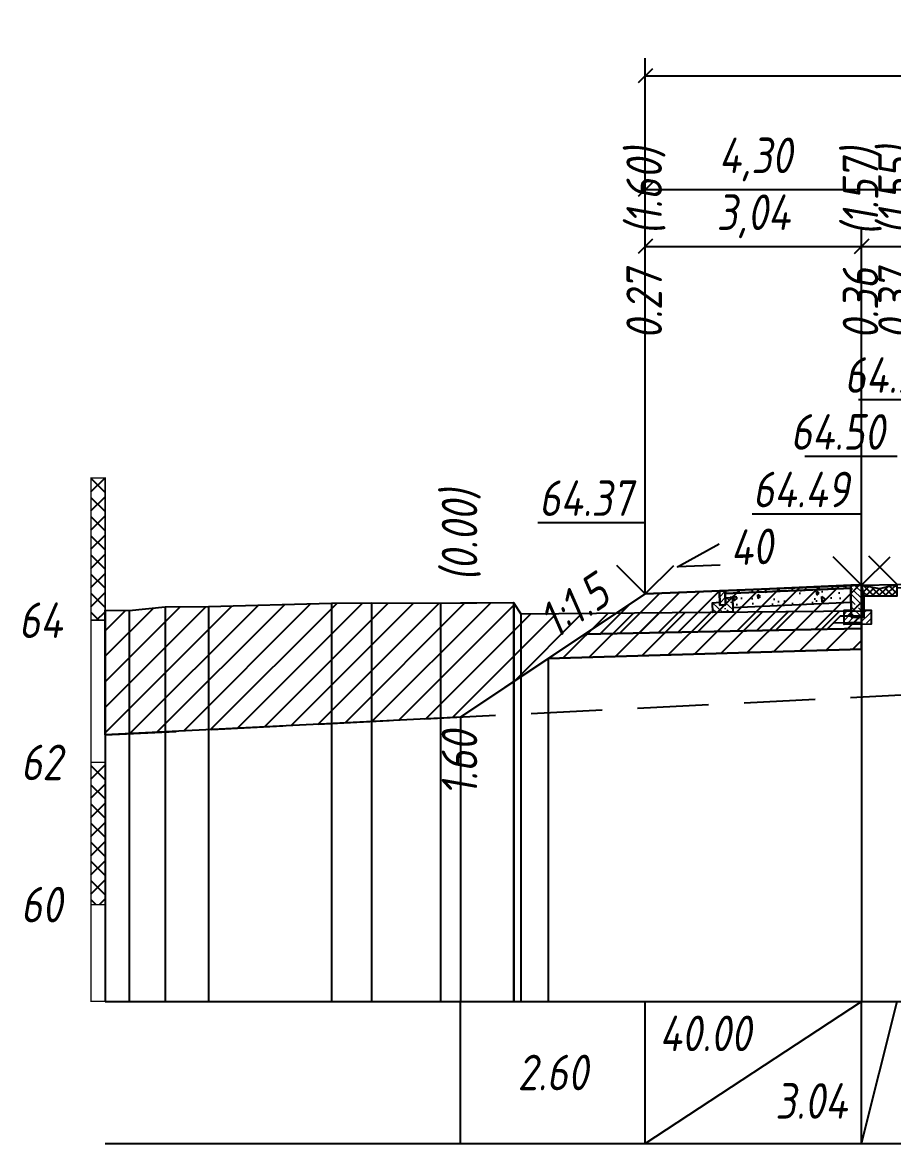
# Model space of a CAD drawing. Extents: x -717 to 1451, y -133302 to 233.
# Drawn here: x -278 to -216.7, y -127036.6 to -126957.7 of the extents above; entities that cross this region are included whole.
import ezdxf
from ezdxf.enums import TextEntityAlignment as Align

# ---------------------------------------------------------------- set-up
doc = ezdxf.new("R2010")
doc.units = 0
doc.linetypes.add('штриховая', pattern=[0.75, 0.5, -0.25])
for name, color, linetype in [('Интерполированный поперечник', 2, 'Continuous'), ('КОД_399', 252, 'Continuous'), ('Код_514', 1, 'Continuous'), ('Контур_0', 7, 'Continuous'), ('Контур_2521', 7, 'Continuous'), ('Контур_2564', 7, 'Continuous'), ('Контур_2660', 7, 'Continuous'), ('Контур_2665', 7, 'Continuous'), ('Контур_400', 7, 'Continuous'), ('Контур_508', 7, 'Continuous'), ('Контур_512', 7, 'Continuous'), ('Контур_513', 7, 'Continuous'), ('Контур_818', 7, 'Continuous'), ('Красный поперечник', 1, 'Continuous'), ('Линейка абсолютных высот', 7, 'Continuous'), ('Объём_2501', 7, 'Continuous'), ('Объём_2564', 7, 'Continuous'), ('Объём_2650', 7, 'Continuous'), ('Объём_2660', 7, 'Continuous'), ('Объём_2661', 7, 'Continuous'), ('Объём_2665', 7, 'Continuous'), ('Объём_2666', 7, 'Continuous'), ('Объём_2667', 7, 'Continuous'), ('Объём_2668', 7, 'Continuous'), ('Объём_2669', 7, 'Continuous'), ('Объём_2675', 7, 'Continuous'), ('Откосы', 7, 'Continuous'), ('Отметки покрытия', 7, 'Continuous'), ('Рабочие отметки', 7, 'Continuous'), ('Рабочие отметки доп.', 7, 'Continuous'), ('Слои выравнивания', 7, 'Continuous'), ('Таблица', 7, 'Continuous'), ('Уклоны проезжей части', 7, 'Continuous'), ('Черный поперечник', 3, 'Continuous')]:
    doc.layers.add(name, color=color, linetype=linetype)
for name, color, linetype, true_color in [('Контур_2540', 2, 'Continuous', 0xffff00), ('Контур_2560', 2, 'Continuous', 0xffff00), ('Контур_2561', 7, 'Continuous', 0xff8040), ('Контур_2562', 3, 'Continuous', 0x00ff00), ('Контур_2563', 7, 'Continuous', 0xff8000), ('Контур_2570', 7, 'Continuous', 0x80ff00), ('Контур_2736', 4, 'Continuous', 0x00ffff), ('Контур_2737', 4, 'Continuous', 0x00ffff), ('Контур_2738', 4, 'Continuous', 0x00ffff), ('Контур_2739', 4, 'Continuous', 0x00ffff), ('Контур_2741', 4, 'Continuous', 0x00ffff), ('Контур_2742', 4, 'Continuous', 0x00ffff), ('Контур_2743', 4, 'Continuous', 0x00ffff), ('Контур_2744', 7, 'Continuous', 0xa4ffff), ('Контур_2745', 7, 'Continuous', 0xa4ffff), ('Контур_2747', 4, 'Continuous', 0x00ffff), ('Контур_2748', 4, 'Continuous', 0x00ffff), ('Контур_2749', 4, 'Continuous', 0x00ffff), ('Контур_2750', 4, 'Continuous', 0x00ffff), ('Контур_2751', 4, 'Continuous', 0x00ffff), ('Контур_2752', 4, 'Continuous', 0x00ffff), ('Контур_2760', 7, 'Continuous', 0x323232), ('Контур_402', 7, 'Continuous', 0xff6464), ('Контур_703', 4, 'Continuous', 0x00ffff), ('Контур_705', 4, 'Continuous', 0x00ffff), ('Контур_707', 4, 'Continuous', 0x00ffff), ('Контур_720', 131, 'Continuous', 0xaaffff), ('Объём_2520', 7, 'Continuous', 0x80ffff), ('Объём_2540', 2, 'Continuous', 0xffff00), ('Объём_2560', 2, 'Continuous', 0xffff00), ('Объём_2561', 7, 'Continuous', 0xff8040), ('Объём_2562', 3, 'Continuous', 0x00ff00), ('Объём_2563', 7, 'Continuous', 0xff8000), ('Объём_2600', 7, 'Continuous', 0x808000)]:
    doc.layers.add(name, color=color, linetype=linetype, true_color=true_color)
doc.styles.get("Standard").update_dxf_attribs({"font": 'txt', "height": 2.5})
doc.styles.add('М', font='romand.shx', dxfattribs={"width": 0.8, "oblique": 10, "height": 2.5})
doc.dimstyles.new('ISO-25', dxfattribs={"dimtxt": 2.5, "dimasz": 2.5, "dimexe": 1.25, "dimexo": 0.625, "dimtad": 1, "dimtxsty": 'Standard', "dimcen": 2.5, "dimadec": 0, "dimazin": 0, "dimtfac": 1, "dimtmove": 0, "dimatfit": 3, "dimfxl": 1, "dimarcsym": 0})
pattern_1 = [(45.00000125, (-352.1342, 31.4284), (-0.6735192404, 0.673519211), []), (135.0000003, (-352.1342, 31.4284), (-0.673519222, -0.67351923), [])]

# ---------------------------------------------------------------- blocks, each defined once
blk = doc.blocks.new('_Oblique')
at = {"color": 0, "linetype": 'ByBlock', "lineweight": -2}
blk.add_line((-0.5, -0.5), (0.5, 0.5), dxfattribs=at)
blk = doc.blocks.new('*D2689')
at = {"color": 0, "lineweight": -2, "transparency": 16777216}
for p, q in [((-234.145, -126997.35), (-234.145, -126972.226)), ((-218.931, -126996.741), (-218.931, -126972.226)), ((-234.145, -126973.476), (-218.931, -126973.476))]:
    blk.add_line(p, q, dxfattribs=at)
at = {"layer": 'Defpoints', "color": 0, "transparency": 16777216}
for p in [(-218.931, -126973.476), (-218.931, -126997.366), (-234.145, -126997.975)]:
    blk.add_point(p, dxfattribs=at)
at = {"color": 0, "lineweight": -2, "transparency": 16777216, "rotation": 180}
blk.add_blockref('_Oblique', (-234.145, -126973.476), dxfattribs=at)
at = {"color": 0, "lineweight": -2, "transparency": 16777216}
blk.add_blockref('_Oblique', (-218.931, -126973.476), dxfattribs=at)
at = {"color": 0, "transparency": 16777216, "insert": (-226.538, -126971.363), "char_height": 2.5, "width": 9.58333, "attachment_point": 5, "style": 'М'}
blk.add_mtext('3,04', dxfattribs=at)
blk = doc.blocks.new('*D2691')
at = {"color": 0, "lineweight": -2, "transparency": 16777216}
for p, q in [((-218.931, -126996.741), (-218.931, -126972.226)), ((-212.645, -126996.616), (-212.645, -126972.226)), ((-218.931, -126973.476), (-212.645, -126973.476)), ((-212.645, -126973.476), (-202.881, -126973.476))]:
    blk.add_line(p, q, dxfattribs=at)
at = {"layer": 'Defpoints', "color": 0, "transparency": 16777216}
for p in [(-212.645, -126973.476), (-218.931, -126997.366), (-212.645, -126997.241)]:
    blk.add_point(p, dxfattribs=at)
at = {"color": 0, "lineweight": -2, "transparency": 16777216, "rotation": 180}
blk.add_blockref('_Oblique', (-218.931, -126973.476), dxfattribs=at)
at = {"color": 0, "lineweight": -2, "transparency": 16777216}
blk.add_blockref('_Oblique', (-212.645, -126973.476), dxfattribs=at)
at = {"color": 0, "transparency": 16777216, "insert": (-206.432, -126971.363), "char_height": 2.5, "width": 9.16667, "attachment_point": 5, "style": 'М'}
blk.add_mtext('1,26', dxfattribs=at)
blk = doc.blocks.new('*D2694')
at = {"color": 0, "lineweight": -2, "transparency": 16777216}
for p, q in [((-234.145, -126997.35), (-234.145, -126968.226)), ((-212.645, -126996.616), (-212.645, -126968.226)), ((-234.145, -126969.476), (-212.645, -126969.476))]:
    blk.add_line(p, q, dxfattribs=at)
at = {"layer": 'Defpoints', "color": 0, "transparency": 16777216}
for p in [(-212.645, -126969.476), (-212.645, -126997.241), (-234.145, -126997.975)]:
    blk.add_point(p, dxfattribs=at)
at = {"color": 0, "lineweight": -2, "transparency": 16777216, "rotation": 180}
blk.add_blockref('_Oblique', (-234.145, -126969.476), dxfattribs=at)
at = {"color": 0, "lineweight": -2, "transparency": 16777216}
blk.add_blockref('_Oblique', (-212.645, -126969.476), dxfattribs=at)
at = {"color": 0, "transparency": 16777216, "insert": (-226.381, -126967.363), "char_height": 2.5, "width": 9.58333, "attachment_point": 5, "style": 'М'}
blk.add_mtext('4,30', dxfattribs=at)
blk = doc.blocks.new('*D2695')
at = {"color": 0, "lineweight": -2, "transparency": 16777216}
for p, q in [((-234.145, -126997.35), (-234.145, -126960.226)), ((-106.73, -126997.346), (-106.73, -126960.226)), ((-234.145, -126961.476), (-106.73, -126961.476))]:
    blk.add_line(p, q, dxfattribs=at)
at = {"layer": 'Defpoints', "color": 0, "transparency": 16777216}
for p in [(-106.73, -126961.476), (-234.145, -126997.975), (-106.73, -126997.971)]:
    blk.add_point(p, dxfattribs=at)
at = {"color": 0, "lineweight": -2, "transparency": 16777216, "rotation": 180}
blk.add_blockref('_Oblique', (-234.145, -126961.476), dxfattribs=at)
at = {"color": 0, "lineweight": -2, "transparency": 16777216}
blk.add_blockref('_Oblique', (-106.73, -126961.476), dxfattribs=at)
at = {"color": 0, "transparency": 16777216, "insert": (-170.438, -126959.363), "char_height": 2.5, "width": 12.5, "attachment_point": 5, "style": 'М'}
blk.add_mtext('25,48', dxfattribs=at)
blk = doc.blocks.new('Тротуар1')
at = {"linetype": 'Continuous', "lineweight": 13}
h = blk.add_hatch(dxfattribs=at)
h.set_pattern_fill('ANSI35', scale=5, angle=90)
h.set_pattern_definition([(135, (-1541.6927, -4801.9416), (-0.88388348, -0.88388348), []), (135, (-1541.6927, -4801.0577), (-0.88388348, -0.88388348), [1.5625, -0.3125, 0, -0.3125])])
h.paths.add_polyline_path([(-16.72, -1.24), (-17.72, -1.24), (-17.72, -2.24), (-18.52, -2.24), (-18.52, -1.85), (-19.52, -1.89), (-19.52, -3.24), (-16.72, -3.24)])
h = blk.add_hatch(dxfattribs=at)
h.set_pattern_fill('ANSI35', scale=5)
h.set_pattern_definition([(45, (-1541.6927, -4800.4416), (-0.88388348, 0.88388348), []), (45, (-1540.8088, -4800.4416), (-0.88388348, 0.88388348), [1.5625, -0.3125, 0, -0.3125])])
h.paths.add_polyline_path([(-17.72, -0.24), (-18.52, -0.24), (-18.52, -2.24), (-17.72, -2.24)])
at = {"linetype": 'Continuous'}
h = blk.add_hatch(dxfattribs=at)
h.set_pattern_fill('ANSI31', color=256, scale=15, angle=45, style=0)
h.set_pattern_definition([(90, (-1932.1888, -4954.235), (-1.875, 3e-16), [])])
h.paths.add_polyline_path([(0, 0), (-17.72, -0.24), (-17.71, -0.63), (-11.04, -0.58), (0, -0.4)])
at = {"layer": 'КОД_399'}
h = blk.add_hatch(dxfattribs=at)
h.set_pattern_fill('AR-CONC', scale=0.7, angle=45, style=0)
h.set_pattern_definition([(95, (-1932.189, -4954.235), (3.860864, 3.2396496), [0.525, -5.775]), (40, (-1932.189, -4954.235), (-4.409945, 3.036377), [0.42, -4.62]), (145.45144, (-1931.867, -4953.965), (-0.549081, 6.2760265), [0.4461813, -4.907995]), (91.1842, (-1933.179, -4953.245), (6.101854, 4.4632964), [0.7875, -8.6625]), (141.63564, (-1932.67, -4952.873), (-0.1953, 9.447982), [0.669272, -7.361996]), (36.18416, (-1933.179, -4953.245), (-0.1953, 9.447982), [0.63, -6.93]), (66, (-1932.4363, -4952.9975), (4.947401, 0.9616773), [0.525, -5.775]), (11, (-1932.4363, -4952.9975), (-2.38496, 4.793659), [0.42, -4.62]), (116.45144, (-1932.024, -4952.9174), (2.562441, 5.7553363), [0.4461813, -4.907995]), (82.5, (-1932.1888, -4954.235), (-1.5875523, 1.7079287), [0, -4.564, 0, -4.69, 0, -4.6375]), (52.5, (-1932.1888, -4954.235), (-0.6501106, 3.2543661), [0, -2.674, 0, -4.459, 0, -1.7675]), (12.5, (-1933.2926, -4955.3388), (2.7539272, 2.5306453), [0, -1.75, 0, -5.46, 0, -7.245]), (2.5, (-1933.7876, -4955.8337), (2.3911299, 3.3821186), [0, -2.275, 0, -3.626, 0, -5.145])])
h.paths.add_polyline_path([(0, -0.4), (-17.71, -0.63), (-17.72, -1.24), (-16.71, -1.24), (-16.72, -2.62), (-0.07, -2.41)])
at = {"linetype": 'Continuous'}
blk.add_lwpolyline([(-17.72, -1.24), (-16.72, -1.24), (-16.72, -3.24), (-19.52, -3.24), (-19.52, -1.89), (-18.52, -1.85)], dxfattribs=at)
at = {"color": 7, "lineweight": 30}
for points in [[(-18.52, -0.24), (-18.52, -2.24), (-17.72, -2.24), (-17.72, -0.24), (-18.52, -0.24)], [(-8.6, -0.53), (0, -0.4)]]:
    blk.add_lwpolyline(points, dxfattribs=at)
for points in [[(0, 0), (-17.72, -0.24), (-17.72, -0.63), (0, -0.4)], [(0, -0.4), (-17.71, -0.63), (-17.72, -1.24), (-16.71, -1.24), (-16.72, -2.62), (-0.07, -2.39)]]:
    blk.add_lwpolyline(points, close=True)
blk = doc.blocks.new('БР100.30.18')
at = {"linetype": 'Continuous', "lineweight": 13}
h = blk.add_hatch(dxfattribs=at)
h.set_pattern_fill('ANSI35', scale=5)
h.set_pattern_definition([(45, (-1504.996, -4799.2297), (-0.88388348, 0.88388348), []), (45, (-1504.1121, -4799.2297), (-0.88388348, 0.88388348), [1.5625, -0.3125, 0, -0.3125])])
h.paths.add_polyline_path([(0.3, 3.47), (1.8, 3.47), (1.8, -1.03), (0, -1.03), (0, 1.97)])
h = blk.add_hatch(dxfattribs=at)
h.set_pattern_fill('ANSI35', scale=5, angle=90)
h.set_pattern_definition([(135, (-1504.996, -4800.7297), (-0.88388348, -0.88388348), []), (135, (-1504.996, -4799.8458), (-0.88388348, -0.88388348), [1.5625, -0.3125, 0, -0.3125])])
h.paths.add_polyline_path([(-1, -0.03), (0, -0.03), (0, -1.03), (1.8, -1.03), (1.8, -0.03), (2.8, -0.03), (2.8, -2.03), (-1, -2.03)])
at = {"color": 7, "lineweight": 30}
blk.add_lwpolyline([(1.8, -1.03), (0, -1.03), (0, 1.97), (0.3, 3.47), (1.8, 3.47)], close=True, dxfattribs=at)
at = {"linetype": 'Continuous'}
blk.add_lwpolyline([(0, -0.03), (-1, -0.03), (-1, -2.03), (2.8, -2.03), (2.8, -0.03), (1.8, -0.03)], dxfattribs=at)

msp = doc.modelspace()

# ---------------------------------------------------------------- hatches: boundary and pattern name
h = msp.add_hatch()
h.set_pattern_fill('ANSI37', color=256, scale=0.1)
h.set_pattern_definition([(45, (-217.6811, -126997.55378), (-0.22451, 0.22451), []), (135, (-217.6811, -126997.55378), (-0.22451, -0.22451), [])])
h.paths.add_polyline_path([(-218.931, -126997.304), (-218.775, -126998.057), (-216.426, -126998.057), (-216.431, -126997.253), (-217.681, -126997.554)])
at = {"layer": 'Линейка абсолютных высот'}
h = msp.add_hatch(dxfattribs=at)
h.set_pattern_fill('ANSI37', scale=0.3, style=0)
h.set_pattern_definition(pattern_1)
h.paths.add_polyline_path([(-272.134, -126999.764), (-272.134, -126989.764), (-273.134, -126989.764), (-273.134, -126999.764)])
h = msp.add_hatch(dxfattribs=at)
h.set_pattern_fill('ANSI37', scale=0.3, style=0)
h.set_pattern_definition(pattern_1)
h.paths.add_polyline_path([(-272.134, -127019.764), (-272.134, -127009.764), (-273.134, -127009.764), (-273.134, -127019.764)])
at = {"layer": 'Объём_2563'}
h = msp.add_hatch(dxfattribs=at)
h.set_pattern_fill('ANSI31', color=256, scale=0.3)
h.set_pattern_definition([(45, (-352.1342, 31.4284), (-0.673519209, 0.673519209), [])])
h.paths.add_polyline_path([(-234.145, -126997.912), (-218.931, -126997.304), (-218.931, -126999.454), (-220.431, -126999.484), (-221.349, -127000.402), (-238.391, -127000.743)])
at = {"layer": 'Объём_2600'}
h = msp.add_hatch(dxfattribs=at)
h.set_pattern_fill('ANSI31', color=6, scale=0.4)
h.set_pattern_definition([(45, (-352.1342, 31.4284), (-0.898025612, 0.898025612), [])])
h.paths.add_polyline_path([(-240.967, -127002.46), (-247.134, -127006.572), (-272.134, -127007.831), (-272.134, -126999.068), (-270.442, -126999.088), (-267.909, -126998.827), (-264.869, -126998.799), (-256.217, -126998.561), (-253.411, -126998.533), (-248.555, -126998.558), (-243.415, -126998.521), (-243.393, -126998.566), (-242.893, -126999.316), (-218.931, -126999.102), (-218.931, -127001.799)])

# ---------------------------------------------------------------- linework, layer by layer
msp.add_lwpolyline([(-218.931, -126997.304), (-218.775, -126998.057), (-216.426, -126998.057), (-216.431, -126997.253), (-217.681, -126997.554), (-218.931, -126997.304)])
at = {"layer": 'Интерполированный поперечник', "linetype": 'штриховая', "ltscale": 10, "flags": 128}
msp.add_lwpolyline([(-272.134, -127007.831), (-81.73, -126998.242)], dxfattribs=at)
at = {"layer": 'Код_514'}
for p, q in [((-247.134, -127036.572), (-247.134, -127026.572)), ((-234.145, -127036.572), (-234.145, -127026.572)), ((-234.145, -127036.572), (-218.931, -127026.572)), ((-218.931, -127036.572), (-218.931, -127026.572)), ((-218.931, -127036.572), (-216.431, -127026.572))]:
    msp.add_line(p, q, dxfattribs=at)
at = {"layer": 'Контур_0', "flags": 128}
for points in [[(-234.145, -126997.912), (-247.134, -127006.572), (-247.134, -127006.572), (-247.134, -127006.572), (-247.134, -127006.572), (-247.134, -127006.572), (-247.134, -127006.572), (-247.134, -127006.572), (-247.134, -127006.572), (-247.134, -127006.572), (-247.134, -127006.572), (-247.134, -127006.572), (-247.134, -127006.572), (-247.134, -127006.572), (-247.134, -127006.572), (-247.134, -127006.572)], [(-234.145, -126997.912), (-247.134, -127006.572), (-247.134, -127006.572), (-247.134, -127006.572), (-247.134, -127006.572), (-247.134, -127006.572), (-247.134, -127006.572), (-247.134, -127006.572), (-247.134, -127006.572), (-247.134, -127006.572), (-247.134, -127006.572), (-247.134, -127006.572), (-247.134, -127006.572), (-247.134, -127006.572), (-247.134, -127006.572), (-247.134, -127006.572), (-247.134, -127006.572), (-247.134, -127006.572), (-247.134, -127006.572), (-247.134, -127006.572), (-247.134, -127006.572), (-247.134, -127006.572), (-247.134, -127006.572), (-247.134, -127006.572), (-247.134, -127006.572), (-247.134, -127006.572), (-247.134, -127006.572), (-247.134, -127006.572), (-247.134, -127006.572), (-247.134, -127006.572)], [(-238.391, -127000.743), (-221.349, -127000.402), (-220.431, -126999.484), (-218.931, -126999.454)], [(-220.431, -126999.484), (-218.931, -126999.454), (-218.931, -127000.354), (-221.349, -127000.402), (-220.431, -126999.484), (-220.431, -126999.484)]]:
    msp.add_lwpolyline(points, dxfattribs=at)
at = {"layer": 'Контур_2521', "color": 250, "flags": 128}
msp.add_lwpolyline([(-220.89, -126999.943), (-218.931, -126999.904)], dxfattribs=at)
at = {"layer": 'Контур_2540', "flags": 128}
msp.add_lwpolyline([(-221.349, -127000.402), (-218.931, -127000.354), (-218.931, -127001.799), (-240.967, -127002.46), (-238.391, -127000.743), (-221.349, -127000.402), (-221.349, -127000.402)], dxfattribs=at)
at = {"layer": 'Контур_2560', "flags": 128}
msp.add_lwpolyline([(-234.145, -126997.912), (-234.145, -126997.912), (-234.145, -126997.912), (-218.931, -126997.304)], dxfattribs=at)
at = {"layer": 'Контур_2561', "flags": 128}
msp.add_lwpolyline([(-218.931, -126997.304), (-218.931, -126997.304), (-234.145, -126997.912), (-234.145, -126997.912), (-218.931, -126997.304)], dxfattribs=at)
at = {"layer": 'Контур_2562', "flags": 128}
msp.add_lwpolyline([(-234.145, -126997.912), (-234.145, -126997.912), (-234.145, -126997.912), (-234.145, -126997.912), (-234.145, -126997.912)], dxfattribs=at)
at = {"layer": 'Контур_2563', "flags": 128}
msp.add_lwpolyline([(-234.145, -126997.912), (-218.931, -126997.304), (-218.931, -126999.454), (-220.431, -126999.484), (-221.349, -127000.402), (-238.391, -127000.743), (-234.145, -126997.912), (-234.145, -126997.912)], dxfattribs=at)
at = {"layer": 'Контур_2564', "flags": 128}
msp.add_lwpolyline([(-234.145, -126997.912), (-218.931, -126997.304)], dxfattribs=at)
at = {"layer": 'Контур_2570', "flags": 128}
msp.add_lwpolyline([(-272.134, -126999.068), (-270.442, -126999.088), (-267.909, -126998.827), (-264.869, -126998.799), (-256.217, -126998.561), (-253.411, -126998.533), (-248.555, -126998.558), (-243.415, -126998.521), (-243.393, -126998.566), (-242.893, -126999.316), (-218.931, -126999.102)], dxfattribs=at)
at = {"layer": 'Контур_2660', "flags": 128}
msp.add_lwpolyline([(-240.967, -127002.46), (-218.931, -127001.799)], dxfattribs=at)
at = {"layer": 'Контур_2665', "flags": 128}
msp.add_lwpolyline([(-234.145, -126997.912), (-234.145, -126997.912)], dxfattribs=at)
at = {"layer": 'Контур_2736', "flags": 128}
msp.add_lwpolyline([(-234.145, -126997.912), (-247.134, -127006.572)], dxfattribs=at)
at = {"layer": 'Контур_2737', "flags": 128}
msp.add_lwpolyline([(-247.134, -127006.572), (-247.134, -127006.572)], dxfattribs=at)
at = {"layer": 'Контур_2738', "flags": 128}
msp.add_lwpolyline([(-247.134, -127006.572), (-247.134, -127006.572)], dxfattribs=at)
at = {"layer": 'Контур_2739', "flags": 128}
msp.add_lwpolyline([(-247.134, -127006.572), (-247.134, -127006.572)], dxfattribs=at)
at = {"layer": 'Контур_2741', "flags": 128}
msp.add_lwpolyline([(-247.134, -127006.572), (-247.134, -127006.572)], dxfattribs=at)
at = {"layer": 'Контур_2742', "flags": 128}
msp.add_lwpolyline([(-247.134, -127006.572), (-247.134, -127006.572)], dxfattribs=at)
at = {"layer": 'Контур_2743', "flags": 128}
msp.add_lwpolyline([(-247.134, -127006.572), (-247.134, -127006.572)], dxfattribs=at)
at = {"layer": 'Контур_2744', "flags": 128}
msp.add_lwpolyline([(-247.134, -127006.572), (-247.134, -127006.572)], dxfattribs=at)
msp.add_lwpolyline([(-247.134, -127006.572), (-247.134, -127006.572)], dxfattribs=at)
msp.add_lwpolyline([(-247.134, -127006.572), (-247.134, -127006.572)], dxfattribs=at)
msp.add_lwpolyline([(-247.134, -127006.572), (-247.134, -127006.572)], dxfattribs=at)
msp.add_lwpolyline([(-247.134, -127006.572), (-247.134, -127006.572)], dxfattribs=at)
msp.add_lwpolyline([(-247.134, -127006.572), (-247.134, -127006.572)], dxfattribs=at)
at = {"layer": 'Контур_2745', "flags": 128}
msp.add_lwpolyline([(-247.134, -127006.572), (-247.134, -127006.572)], dxfattribs=at)
msp.add_lwpolyline([(-247.134, -127006.572), (-247.134, -127006.572)], dxfattribs=at)
msp.add_lwpolyline([(-247.134, -127006.572), (-247.134, -127006.572)], dxfattribs=at)
msp.add_lwpolyline([(-247.134, -127006.572), (-247.134, -127006.572)], dxfattribs=at)
msp.add_lwpolyline([(-247.134, -127006.572), (-247.134, -127006.572)], dxfattribs=at)
msp.add_lwpolyline([(-247.134, -127006.572), (-247.134, -127006.572)], dxfattribs=at)
at = {"layer": 'Контур_2747', "flags": 128}
msp.add_lwpolyline([(-247.134, -127006.572), (-247.134, -127006.572)], dxfattribs=at)
at = {"layer": 'Контур_2748', "flags": 128}
msp.add_lwpolyline([(-247.134, -127006.572), (-247.134, -127006.572)], dxfattribs=at)
at = {"layer": 'Контур_2749', "flags": 128}
msp.add_lwpolyline([(-247.134, -127006.572), (-247.134, -127006.572)], dxfattribs=at)
at = {"layer": 'Контур_2750', "flags": 128}
msp.add_lwpolyline([(-247.134, -127006.572), (-247.134, -127006.572)], dxfattribs=at)
at = {"layer": 'Контур_2751', "flags": 128}
msp.add_lwpolyline([(-247.134, -127006.572), (-247.134, -127006.572)], dxfattribs=at)
at = {"layer": 'Контур_2752', "flags": 128}
msp.add_lwpolyline([(-247.134, -127006.572), (-247.134, -127006.572)], dxfattribs=at)
at = {"layer": 'Контур_2760', "flags": 128}
msp.add_lwpolyline([(-218.931, -126997.304), (-216.431, -126997.254), (-212.645, -126997.178), (-200.757, -126996.94), (-195.145, -126996.828), (-189.864, -126996.722), (-186.228, -126996.65), (-185.681, -126996.639), (-182.271, -126996.571), (-174.438, -126996.414), (-173.663, -126996.429), (-155.514, -126996.792), (-153.73, -126996.828), (-149.423, -126996.914), (-145.515, -126996.992)], dxfattribs=at)
at = {"layer": 'Контур_400', "flags": 128}
msp.add_lwpolyline([(-218.931, -126997.304), (-216.431, -126997.254), (-216.431, -126997.254), (-212.645, -126997.178), (-212.645, -126997.178), (-212.645, -126997.178), (-212.645, -126997.178), (-195.145, -126996.828), (-174.438, -126996.414)], dxfattribs=at)
at = {"layer": 'Контур_402', "flags": 128}
msp.add_lwpolyline([(-240.967, -127002.46), (-218.931, -127001.799), (-218.931, -126999.454)], dxfattribs=at)
at = {"layer": 'Контур_508', "flags": 128}
msp.add_lwpolyline([(-247.134, -127006.572), (-240.967, -127002.46), (-218.931, -127001.799), (-218.931, -126999.454)], dxfattribs=at)
at = {"layer": 'Контур_512', "flags": 128}
msp.add_lwpolyline([(-247.134, -127006.572), (-240.967, -127002.46), (-218.931, -127001.799)], dxfattribs=at)
at = {"layer": 'Контур_513', "flags": 128}
msp.add_lwpolyline([(-247.134, -127006.572), (-240.967, -127002.46), (-218.931, -127001.799), (-218.931, -126999.454)], dxfattribs=at)
at = {"layer": 'Контур_703', "flags": 128}
for points in [[(-234.145, -126997.912), (-247.134, -127006.572)], [(-247.134, -127006.572), (-247.134, -127006.572)]]:
    msp.add_lwpolyline(points, dxfattribs=at)
at = {"layer": 'Контур_705', "flags": 128}
msp.add_lwpolyline([(-247.134, -127006.572), (-247.134, -127006.572)], dxfattribs=at)
at = {"layer": 'Контур_707', "flags": 128}
msp.add_lwpolyline([(-247.134, -127006.572), (-247.134, -127006.572)], dxfattribs=at)
at = {"layer": 'Контур_720', "flags": 128}
msp.add_lwpolyline([(-247.134, -127006.572), (-247.134, -127006.572)], dxfattribs=at)
at = {"layer": 'Контур_818', "flags": 128}
msp.add_lwpolyline([(-247.134, -126998.548), (-243.415, -126998.521), (-243.393, -126998.566), (-242.893, -126999.316), (-218.931, -126999.102)], dxfattribs=at)
at = {"layer": 'Красный поперечник'}
for p, q in [((-234.145, -126997.912), (-218.931, -126997.304)), ((-218.931, -126997.304), (-216.431, -126997.254)), ((-247.134, -127006.572), (-234.145, -126997.912)), ((-240.967, -127002.46), (-240.967, -127026.572)), ((-218.931, -127001.799), (-218.931, -127026.572)), ((-247.134, -127006.572), (-247.134, -127026.572))]:
    msp.add_line(p, q, dxfattribs=at)
at = {"layer": 'Линейка абсолютных высот', "color": 7, "const_width": 0.1, "flags": 128}
for points in [[(-272.134, -126999.764), (-272.134, -126989.764), (-273.134, -126989.764), (-273.134, -126999.764), (-272.134, -126999.764)], [(-272.134, -127009.764), (-272.134, -126999.764), (-273.134, -126999.764), (-273.134, -127009.764), (-272.134, -127009.764)], [(-272.134, -127019.764), (-272.134, -127009.764), (-273.134, -127009.764), (-273.134, -127019.764), (-272.134, -127019.764)], [(-272.134, -127026.572), (-272.134, -127019.764), (-273.134, -127019.764), (-273.134, -127026.572), (-272.134, -127026.572)]]:
    msp.add_lwpolyline(points, dxfattribs=at)
at = {"layer": 'Объём_2501', "flags": 128}
for points in [[(-218.931, -126997.304), (-216.431, -126997.254), (-216.431, -126997.254), (-212.645, -126997.178), (-212.645, -126997.178), (-212.645, -126997.178), (-212.645, -126997.178), (-195.145, -126996.828), (-174.438, -126996.414)], [(-218.931, -126997.304), (-216.431, -126997.254), (-216.431, -126997.254), (-212.645, -126997.178)]]:
    msp.add_lwpolyline(points, dxfattribs=at)
at = {"layer": 'Объём_2520', "color": 250, "flags": 128}
msp.add_lwpolyline([(-220.431, -126999.484), (-218.931, -126999.454), (-218.931, -127000.354), (-221.349, -127000.402), (-220.431, -126999.484), (-220.431, -126999.484)], dxfattribs=at)
msp.add_lwpolyline([(-220.431, -126999.484), (-218.931, -126999.454), (-218.931, -127000.354), (-221.349, -127000.402), (-220.431, -126999.484), (-220.431, -126999.484)], dxfattribs=at)
at = {"layer": 'Объём_2540', "flags": 128}
msp.add_lwpolyline([(-221.349, -127000.402), (-218.931, -127000.354), (-218.931, -127001.799), (-240.967, -127002.46), (-238.391, -127000.743), (-221.349, -127000.402), (-221.349, -127000.402)], dxfattribs=at)
msp.add_lwpolyline([(-221.349, -127000.402), (-218.931, -127000.354), (-218.931, -127001.799), (-240.967, -127002.46), (-238.391, -127000.743), (-221.349, -127000.402), (-221.349, -127000.402)], dxfattribs=at)
at = {"layer": 'Объём_2560', "flags": 128}
msp.add_lwpolyline([(-234.145, -126997.912), (-234.145, -126997.912), (-234.145, -126997.912), (-218.931, -126997.304)], dxfattribs=at)
msp.add_lwpolyline([(-234.145, -126997.912), (-234.145, -126997.912), (-234.145, -126997.912), (-218.931, -126997.304)], dxfattribs=at)
at = {"layer": 'Объём_2561', "flags": 128}
msp.add_lwpolyline([(-218.931, -126997.304), (-218.931, -126997.304), (-234.145, -126997.912), (-234.145, -126997.912), (-218.931, -126997.304)], dxfattribs=at)
msp.add_lwpolyline([(-218.931, -126997.304), (-218.931, -126997.304), (-234.145, -126997.912), (-234.145, -126997.912), (-218.931, -126997.304)], dxfattribs=at)
at = {"layer": 'Объём_2562', "flags": 128}
msp.add_lwpolyline([(-234.145, -126997.912), (-234.145, -126997.912), (-234.145, -126997.912), (-234.145, -126997.912), (-234.145, -126997.912)], dxfattribs=at)
msp.add_lwpolyline([(-234.145, -126997.912), (-234.145, -126997.912), (-234.145, -126997.912), (-234.145, -126997.912), (-234.145, -126997.912)], dxfattribs=at)
at = {"layer": 'Объём_2563', "color": 250, "flags": 128}
msp.add_lwpolyline([(-234.145, -126997.912), (-218.931, -126997.304), (-218.931, -126999.454), (-220.431, -126999.484), (-221.349, -127000.402), (-238.391, -127000.743), (-234.145, -126997.912), (-234.145, -126997.912)], dxfattribs=at)
msp.add_lwpolyline([(-234.145, -126997.912), (-218.931, -126997.304), (-218.931, -126999.454), (-220.431, -126999.484), (-221.349, -127000.402), (-238.391, -127000.743), (-234.145, -126997.912), (-234.145, -126997.912)], dxfattribs=at)
at = {"layer": 'Объём_2564', "flags": 128}
msp.add_lwpolyline([(-234.145, -126997.912), (-218.931, -126997.304)], dxfattribs=at)
msp.add_lwpolyline([(-234.145, -126997.912), (-218.931, -126997.304)], dxfattribs=at)
at = {"layer": 'Объём_2650', "color": 6, "flags": 128}
msp.add_lwpolyline([(-240.967, -127002.46), (-247.134, -127006.572), (-272.134, -127007.831), (-272.134, -126999.068), (-272.134, -126999.068), (-272.134, -126999.068), (-272.134, -126999.068), (-272.134, -126999.068), (-270.442, -126999.088), (-267.909, -126998.827), (-264.869, -126998.799), (-256.217, -126998.561), (-253.411, -126998.533), (-248.555, -126998.558), (-243.415, -126998.521), (-243.393, -126998.566), (-242.893, -126999.316), (-218.931, -126999.102), (-218.931, -127001.799), (-240.967, -127002.46), (-240.967, -127002.46)], dxfattribs=at)
msp.add_lwpolyline([(-240.967, -127002.46), (-247.134, -127006.572), (-272.134, -127007.831), (-272.134, -126999.068), (-272.134, -126999.068), (-272.134, -126999.068), (-272.134, -126999.068), (-272.134, -126999.068), (-270.442, -126999.088), (-267.909, -126998.827), (-264.869, -126998.799), (-256.217, -126998.561), (-253.411, -126998.533), (-248.555, -126998.558), (-243.415, -126998.521), (-243.393, -126998.566), (-242.893, -126999.316), (-218.931, -126999.102), (-218.931, -127001.799), (-240.967, -127002.46), (-240.967, -127002.46)], dxfattribs=at)
at = {"layer": 'Объём_2660', "flags": 128}
msp.add_lwpolyline([(-240.967, -127002.46), (-218.931, -127001.799)], dxfattribs=at)
msp.add_lwpolyline([(-240.967, -127002.46), (-218.931, -127001.799)], dxfattribs=at)
at = {"layer": 'Объём_2661', "flags": 128}
msp.add_lwpolyline([(-234.145, -126997.912), (-247.134, -127006.572)], dxfattribs=at)
msp.add_lwpolyline([(-234.145, -126997.912), (-247.134, -127006.572)], dxfattribs=at)
at = {"layer": 'Объём_2665', "flags": 128}
msp.add_lwpolyline([(-234.145, -126997.912), (-234.145, -126997.912)], dxfattribs=at)
msp.add_lwpolyline([(-234.145, -126997.912), (-234.145, -126997.912)], dxfattribs=at)
at = {"layer": 'Объём_2666', "flags": 128}
msp.add_lwpolyline([(-234.145, -126997.912), (-247.134, -127006.572)], dxfattribs=at)
msp.add_lwpolyline([(-234.145, -126997.912), (-247.134, -127006.572)], dxfattribs=at)
at = {"layer": 'Объём_2667', "flags": 128}
msp.add_lwpolyline([(-247.134, -127006.572), (-247.134, -127006.572)], dxfattribs=at)
msp.add_lwpolyline([(-247.134, -127006.572), (-247.134, -127006.572)], dxfattribs=at)
msp.add_lwpolyline([(-247.134, -127006.572), (-247.134, -127006.572)], dxfattribs=at)
msp.add_lwpolyline([(-247.134, -127006.572), (-247.134, -127006.572)], dxfattribs=at)
at = {"layer": 'Объём_2668', "flags": 128}
msp.add_lwpolyline([(-247.134, -127006.572), (-247.134, -127006.572)], dxfattribs=at)
msp.add_lwpolyline([(-247.134, -127006.572), (-247.134, -127006.572)], dxfattribs=at)
msp.add_lwpolyline([(-247.134, -127006.572), (-247.134, -127006.572)], dxfattribs=at)
msp.add_lwpolyline([(-247.134, -127006.572), (-247.134, -127006.572)], dxfattribs=at)
at = {"layer": 'Объём_2669', "flags": 128}
msp.add_lwpolyline([(-247.134, -127006.572), (-247.134, -127006.572)], dxfattribs=at)
msp.add_lwpolyline([(-247.134, -127006.572), (-247.134, -127006.572)], dxfattribs=at)
msp.add_lwpolyline([(-247.134, -127006.572), (-247.134, -127006.572)], dxfattribs=at)
msp.add_lwpolyline([(-247.134, -127006.572), (-247.134, -127006.572)], dxfattribs=at)
at = {"layer": 'Объём_2675', "flags": 128}
msp.add_lwpolyline([(-247.134, -127006.572), (-247.134, -127006.572)], dxfattribs=at)
msp.add_lwpolyline([(-247.134, -127006.572), (-247.134, -127006.572)], dxfattribs=at)
msp.add_lwpolyline([(-247.134, -127006.572), (-247.134, -127006.572)], dxfattribs=at)
msp.add_lwpolyline([(-247.134, -127006.572), (-247.134, -127006.572)], dxfattribs=at)
msp.add_lwpolyline([(-247.134, -127006.572), (-247.134, -127006.572)], dxfattribs=at)
msp.add_lwpolyline([(-247.134, -127006.572), (-247.134, -127006.572)], dxfattribs=at)
msp.add_lwpolyline([(-247.134, -127006.572), (-247.134, -127006.572)], dxfattribs=at)
msp.add_lwpolyline([(-247.134, -127006.572), (-247.134, -127006.572)], dxfattribs=at)
msp.add_lwpolyline([(-247.134, -127006.572), (-247.134, -127006.572)], dxfattribs=at)
msp.add_lwpolyline([(-247.134, -127006.572), (-247.134, -127006.572)], dxfattribs=at)
msp.add_lwpolyline([(-247.134, -127006.572), (-247.134, -127006.572)], dxfattribs=at)
msp.add_lwpolyline([(-247.134, -127006.572), (-247.134, -127006.572)], dxfattribs=at)
msp.add_lwpolyline([(-247.134, -127006.572), (-247.134, -127006.572)], dxfattribs=at)
msp.add_lwpolyline([(-247.134, -127006.572), (-247.134, -127006.572)], dxfattribs=at)
msp.add_lwpolyline([(-247.134, -127006.572), (-247.134, -127006.572)], dxfattribs=at)
msp.add_lwpolyline([(-247.134, -127006.572), (-247.134, -127006.572)], dxfattribs=at)
msp.add_lwpolyline([(-247.134, -127006.572), (-247.134, -127006.572)], dxfattribs=at)
msp.add_lwpolyline([(-247.134, -127006.572), (-247.134, -127006.572)], dxfattribs=at)
msp.add_lwpolyline([(-247.134, -127006.572), (-247.134, -127006.572)], dxfattribs=at)
msp.add_lwpolyline([(-247.134, -127006.572), (-247.134, -127006.572)], dxfattribs=at)
msp.add_lwpolyline([(-247.134, -127006.572), (-247.134, -127006.572)], dxfattribs=at)
msp.add_lwpolyline([(-247.134, -127006.572), (-247.134, -127006.572)], dxfattribs=at)
msp.add_lwpolyline([(-247.134, -127006.572), (-247.134, -127006.572)], dxfattribs=at)
msp.add_lwpolyline([(-247.134, -127006.572), (-247.134, -127006.572)], dxfattribs=at)
at = {"layer": 'Откосы', "color": 1, "flags": 128}
msp.add_lwpolyline([(-228.883, -126995.893), (-231.88, -126996.013), (-228.943, -126994.394)], dxfattribs=at)
at = {"layer": 'Отметки покрытия', "color": 1}
for p, q in [((-212.645, -126984.254), (-219.145, -126984.254)), ((-216.431, -126988.254), (-222.931, -126988.254)), ((-234.145, -126992.912), (-241.695, -126992.912)), ((-234.145, -126997.912), (-234.145, -126992.912)), ((-218.931, -126992.304), (-226.631, -126992.304)), ((-218.931, -126997.304), (-218.931, -126992.304)), ((-218.931, -126997.304), (-220.931, -126995.304)), ((-218.931, -126997.304), (-216.931, -126995.304)), ((-216.431, -126997.254), (-218.431, -126995.254)), ((-234.145, -126997.912), (-236.145, -126995.912)), ((-234.145, -126997.912), (-232.145, -126995.912))]:
    msp.add_line(p, q, dxfattribs=at)
at = {"layer": 'Слои выравнивания'}
msp.add_line((-218.931, -126997.304), (-218.931, -127026.572), dxfattribs=at)
at = {"layer": 'Слои выравнивания', "color": 2, "flags": 128}
msp.add_lwpolyline([(-218.931, -126997.554), (-218.931, -126997.304), (-216.431, -126997.254), (-212.645, -126997.178), (-200.757, -126996.94), (-195.145, -126996.828), (-189.864, -126996.722), (-189.864, -126996.972), (-195.145, -126997.078), (-200.757, -126997.19), (-212.645, -126997.428), (-216.431, -126997.504)], dxfattribs=at)
at = {"layer": 'Слои выравнивания', "color": 3, "flags": 128}
msp.add_lwpolyline([(-218.931, -126998.004), (-218.931, -126997.554)], dxfattribs=at)
at = {"layer": 'Слои выравнивания', "color": 4, "flags": 128}
msp.add_lwpolyline([(-218.931, -126998.454), (-218.931, -126998.004)], dxfattribs=at)
at = {"layer": 'Слои выравнивания', "color": 5, "flags": 128}
msp.add_lwpolyline([(-218.931, -126999.454), (-218.931, -126998.454)], dxfattribs=at)
at = {"layer": 'Таблица'}
for p, q in [((-272.134, -127026.572), (-81.73, -127026.572)), ((-272.134, -127036.572), (-81.73, -127036.572))]:
    msp.add_line(p, q, dxfattribs=at)
at = {"layer": 'Черный поперечник', "color": 7}
for p, q in [((-253.411, -126998.533), (-253.411, -127026.572)), ((-243.415, -126998.521), (-243.415, -127026.572)), ((-272.134, -126999.068), (-272.134, -127026.572)), ((-270.442, -126999.088), (-270.442, -127026.572)), ((-267.909, -126998.827), (-267.909, -127026.572)), ((-264.869, -126998.799), (-264.869, -127026.572)), ((-256.217, -126998.561), (-256.217, -127026.572)), ((-248.555, -126998.558), (-248.555, -127026.572)), ((-243.393, -126998.566), (-243.393, -127026.572)), ((-242.893, -126999.316), (-242.893, -127026.572))]:
    msp.add_line(p, q, dxfattribs=at)
at = {"layer": 'Черный поперечник', "flags": 128}
msp.add_lwpolyline([(-272.134, -126999.068), (-270.442, -126999.088), (-267.909, -126998.827), (-264.869, -126998.799), (-256.217, -126998.561), (-253.411, -126998.533), (-248.555, -126998.558), (-243.415, -126998.521), (-243.393, -126998.566), (-242.893, -126999.316), (-218.931, -126999.102)], dxfattribs=at)

# ---------------------------------------------------------------- block references
at = {"xscale": 0.4999999999999983, "yscale": 0.4999999999999983, "zscale": 0.4999999999999983, "rotation": 1.68230502844845}
msp.add_blockref('Тротуар1', (-219.681, -126997.31), dxfattribs=at)
at = {"lineweight": 18, "xscale": -0.5, "yscale": 0.5, "zscale": 0.5, "rotation": 0.4544826278758407}
msp.add_blockref('БР100.30.18', (-218.767, -126999.036), dxfattribs=at)

# ---------------------------------------------------------------- texts
at = {"layer": 'Код_514', "style": 'М', "oblique": 10, "width": 0.8}
msp.add_text('40.00', height=2.5, dxfattribs=at).set_placement((-233.145, -127027.572), align=Align.TOP_LEFT)
msp.add_text('2.60', height=2.5, dxfattribs=at).set_placement((-240.64, -127031.572), align=Align.MIDDLE_CENTER)
msp.add_text('3.04', height=2.5, dxfattribs=at).set_placement((-219.931, -127035.572), align=Align.BOTTOM_RIGHT)
at = {"layer": 'Линейка абсолютных высот', "style": 'М', "oblique": 10, "width": 0.8}
for s, p in [('64', (-275.134, -126999.764)), ('62', (-275.134, -127009.764)), ('60', (-275.134, -127019.764))]:
    msp.add_text(s, height=2.5, dxfattribs=at).set_placement(p, align=Align.MIDDLE_RIGHT)
at = {"layer": 'Отметки покрытия', "color": 1, "style": 'М', "oblique": 10, "width": 0.8}
for s, p in [('64.52', (-213.504, -126984.522)), ('64.50', (-217.29, -126988.522)), ('64.49', (-219.79, -126992.572)), ('64.37', (-235.004, -126993.181))]:
    msp.add_text(s, height=2.5, dxfattribs=at).set_placement(p, align=Align.BOTTOM_RIGHT)
at = {"layer": 'Рабочие отметки', "color": 1, "style": 'М', "oblique": 10, "width": 0.8}
for s, p in [('0.27', (-234.223, -126980.004)), ('0.37', (-216.509, -126980.004)), ('0.36', (-219.009, -126980.004))]:
    msp.add_text(s, height=2.5, rotation=90, dxfattribs=at).set_placement(p, align=Align.MIDDLE_LEFT)
msp.add_text('1.60', height=2.5, rotation=90, dxfattribs=at).set_placement((-247.212, -127007.502), align=Align.MIDDLE_RIGHT)
at = {"layer": 'Рабочие отметки доп.', "color": 1, "style": 'М', "oblique": 10, "width": 0.8}
for s, p in [('(1.60)', (-234.223, -126972.654)), ('(1.57)', (-219.009, -126972.704)), ('(1.55)', (-216.509, -126972.654)), ('(0.00)', (-247.212, -126997.002))]:
    msp.add_text(s, height=2.5, rotation=90, dxfattribs=at).set_placement(p, align=Align.MIDDLE_LEFT)
at = {"layer": 'Уклоны проезжей части', "color": 1, "style": 'М', "oblique": 10, "width": 0.8}
for s, rotation, p in [('40', 2.29061, (-226.578, -126996.609)), ('1:1.5', 33.69007, (-238.019, -127000.408))]:
    msp.add_text(s, height=2.5, rotation=rotation, dxfattribs=at).set_placement(p, align=Align.BOTTOM_CENTER)

# ---------------------------------------------------------------- dimensions: what is measured, and where the dimension line sits
at = {"color": 5}
for base, p2, picture, middle in [((-106.73, -126961.476), (-106.73, -126997.971), '*D2695', (-170.438, -126959.363)), ((-218.931, -126973.476), (-218.931, -126997.366), '*D2689', (-226.538, -126971.363))]:
    dim = msp.add_linear_dim(base=base, p1=(-234.145, -126997.975), p2=p2, angle=180, dimstyle='ISO-25', override={"dimasz": 1, "dimlfac": 0.2, "dimzin": 0, "dimtxsty": 'М', "dimblk1": 'Oblique', "dimblk2": 'Oblique', "dimsah": 1}, dxfattribs=at)
    dim.commit()
    dim.dimension.update_dxf_attribs({"geometry": picture, "text_midpoint": middle})
for base, p1, picture, middle in [((-212.645, -126969.476), (-234.145, -126997.975), '*D2694', (-226.381, -126969.476)), ((-212.645, -126973.476), (-218.931, -126997.366), '*D2691', (-206.432, -126973.476))]:
    dim = msp.add_linear_dim(base=base, p1=p1, p2=(-212.645, -126997.241), angle=180, dimstyle='ISO-25', override={"dimasz": 1, "dimlfac": 0.2, "dimzin": 0, "dimtxsty": 'М', "dimblk1": 'Oblique', "dimblk2": 'Oblique', "dimsah": 1}, dxfattribs=at)
    dim.commit()
    dim.dimension.update_dxf_attribs({"geometry": picture, "text_midpoint": middle, "dimtype": 160})

doc.saveas('drawing.dxf')
